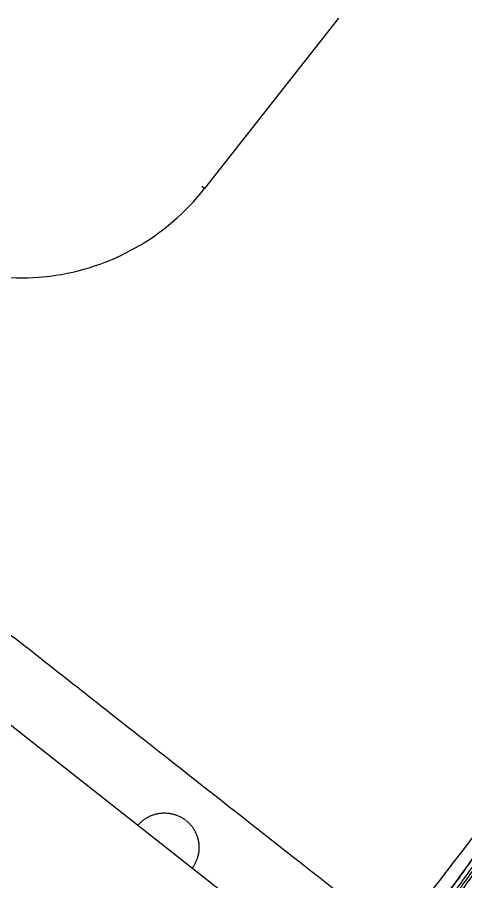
# Model space of a CAD drawing. Header units: millimetres. Extents: x 1145859089 to 1147511753, y -1047484727 to -1047247487.
# Drawn here: x 1147324864.1 to 1147324929, y -1047433443.3 to -1047433318.1 of the extents above; entities that cross this region are included whole.
import ezdxf
from ezdxf.xclip import XClip

# ---------------------------------------------------------------- set-up
doc = ezdxf.new("R2010")
doc.units = ezdxf.units.MM
doc.header["$LTSCALE"] = 100
doc.header["$MEASUREMENT"] = 0
doc.header["$XCLIPFRAME"] = 2
doc.layers.get('0').update_dxf_attribs({"linetype": 'CONTINUOUS'})
doc.layers.add('XREF', color=135, linetype='CONTINUOUS')
doc.layers.add('단지배치도$0$W240910', color=135, linetype='CONTINUOUS')

# ---------------------------------------------------------------- blocks, each defined once
blk = doc.blocks.new('단지배치도$0$zw$9902')
at = {"layer": '단지배치도$0$W240910', "linetype": 'ByBlock', "ltscale": 20}
for p, q in [((64303.09, -61824.85), (64640.2, -62089.95)), ((64638.56, -61948.96), (64619.17, -61973.63)), ((64619.17, -61973.63), (64618.79, -61973.33))]:
    blk.add_line(p, q, dxfattribs=at)
blk.add_arc((64250.34, -61760.91), 510.15, 319.3708, 325.7482, dxfattribs=at)
blk.add_ellipse((64593.07, -61953.1), major_axis=(20.79, 26.44), ratio=0.987219, start_param=3.141555, end_param=4.712362, dxfattribs=at)
for points, degree in [([(64646.73, -62082.05), (64579.33, -62029.05), (64579.33, -62029.05)], 2), ([(64676.93, -62051.9), (64675.81, -62053.53), (64673.46, -62057.07), (64669.6, -62063.12), (64665.23, -62070.11), (64660.46, -62077.67), (64656.18, -62084.2), (64652.23, -62089.97), (64648.59, -62094.98), (64646.32, -62097.85), (64645.22, -62099.16)], 3), ([(64651.29, -62103.88), (64652.42, -62102.35), (64654.76, -62098.99), (64658.46, -62093.06), (64662.4, -62086.14), (64666.66, -62078.01), (64670.33, -62070.73), (64673.59, -62064.34), (64676.63, -62058.71), (64678.54, -62055.47), (64679.46, -62053.98)], 3), ([(64680.46, -62054.68), (64679.52, -62056.18), (64677.59, -62059.46), (64674.5, -62065.13), (64671.21, -62071.55), (64667.49, -62078.89), (64663.21, -62086.96), (64659.28, -62093.8), (64655.58, -62099.68), (64653.25, -62103.03), (64652.12, -62104.55)], 3), ([(64656.84, -62072.31), (64656.88, -62072.26), (64656.92, -62072.2), (64656.96, -62072.14)], 3)]:
    blk.add_open_spline(points, degree=degree, dxfattribs=at)
for points, knots in [([(64639.5, -62094.62), (64640.14, -62093.92), (64640.76, -62093.21), (64644.01, -62089.41), (64647.48, -62085.01), (64654.15, -62076.04), (64656.37, -62072.97), (64662.14, -62064.94), (64666.06, -62059.35), (64670.6, -62052.96), (64671.97, -62051.05), (64673.35, -62049.16)], [0, 0, 0, 0, 0.079666, 0.079666, 0.421851, 0.421851, 0.597487, 0.597487, 0.879584, 0.879584, 1, 1, 1, 1]), ([(64639.53, -62094.63), (64641.12, -62092.88), (64644.15, -62089.25), (64648.51, -62083.67), (64652.75, -62078), (64656.23, -62073.22), (64659.67, -62068.43), (64663.1, -62063.62), (64667.86, -62056.85), (64671.28, -62052.04), (64673.36, -62049.18)], [0, 0, 0, 0, 0.00709361, 0.01418546, 0.02127666, 0.02836776, 0.03191298, 0.03900348, 0.04609359, 0.0567277, 0.0567277, 0.0567277, 0.0567277]), ([(64673.84, -62049.56), (64672.63, -62051.22), (64670.01, -62054.86), (64666.02, -62060.52), (64661.81, -62066.49), (64657.56, -62072.42), (64653.27, -62078.32), (64648.9, -62084.16), (64644.52, -62089.76), (64641.52, -62093.35), (64640.01, -62095.01)], [0, 0, 0, 0, 0.108757, 0.237507, 0.366257, 0.495006, 0.623756, 0.752506, 0.881256, 1, 1, 1, 1]), ([(64674.46, -62049.96), (64673.16, -62051.75), (64670.42, -62055.55), (64665.7, -62062.25), (64660.97, -62068.93), (64656.74, -62074.8), (64652.92, -62080.02), (64649.41, -62084.67), (64646.2, -62088.8), (64643.25, -62092.44), (64641.43, -62094.53), (64640.55, -62095.49)], [0, 0, 0, 0, 0.111111, 0.222222, 0.333333, 0.444444, 0.555556, 0.666667, 0.777778, 0.888889, 1, 1, 1, 1]), ([(64674.05, -62049.89), (64672.8, -62051.62), (64670.13, -62055.33), (64665.53, -62061.85), (64660.81, -62068.51), (64656.57, -62074.41), (64654.01, -62077.9), (64652.77, -62079.56), (64652.76, -62079.58)], [0.0026285, 0.0026285, 0.0026285, 0.0026285, 0.1111111, 0.2222222, 0.3333333, 0.4444444, 0.5555556, 0.5566358, 0.5566358, 0.5566358, 0.5566358]), ([(64644.22, -62098.32), (64647.18, -62094.78), (64652.72, -62087.1), (64660.55, -62075.13), (64668.09, -62062.96), (64673.2, -62054.96), (64675.84, -62051.13)], [0.123852, 0.123852, 0.123852, 0.123852, 3.009708, 6.019416, 9.029124, 11.91377, 11.91377, 11.91377, 11.91377]), ([(64644.29, -62098.37), (64646.57, -62095.63), (64650.46, -62090.41), (64657.11, -62080.62), (64665.33, -62067.63), (64671.85, -62057.04), (64675.88, -62051.16)], [0, 0, 0, 0, 0.01068308, 0.01958029, 0.0355817, 0.05692962, 0.05692962, 0.05692962, 0.05692962]), ([(64644.76, -62098.75), (64646.21, -62097.02), (64649.08, -62093.31), (64654.61, -62085.51), (64659.91, -62077.33), (64665.09, -62069.07), (64670.05, -62061.11), (64673.8, -62055.25), (64676.35, -62051.54)], [0, 0, 0, 0, 0.118742, 0.247492, 0.504992, 0.633742, 0.762492, 1, 1, 1, 1]), ([(64676.64, -62051.73), (64674.03, -62055.53), (64668.94, -62063.5), (64661.4, -62075.66), (64653.56, -62087.65), (64647.99, -62095.37), (64645, -62098.95)], [0.177706, 0.177706, 0.177706, 0.177706, 3.997519, 7.995035, 11.992552, 15.822247, 15.822247, 15.822247, 15.822247]), ([(64647.72, -62093.76), (64648.86, -62092.25), (64651.26, -62088.93), (64655.17, -62083.22), (64659.57, -62076.47), (64664.37, -62068.87), (64668.58, -62062.13), (64672.39, -62056.16), (64674.72, -62052.68), (64675.82, -62051.07)], [0.1304129, 0.1304129, 0.1304129, 0.1304129, 0.25, 0.375, 0.5, 0.625, 0.75, 0.875, 1, 1, 1, 1]), ([(64651.01, -62103.71), (64653.87, -62099.87), (64659.02, -62091.79), (64665.85, -62079.15), (64672.27, -62066.32), (64676.82, -62057.88), (64679.36, -62053.81)], [0, 0, 0, 0, 0.01437799, 0.02875912, 0.04314194, 0.05753139, 0.05753139, 0.05753139, 0.05753139]), ([(64651.15, -62103.79), (64653.94, -62100.02), (64659.1, -62091.95), (64665.95, -62079.22), (64672.38, -62066.3), (64676.92, -62057.89), (64679.38, -62053.93)], [0.142649, 0.142649, 0.142649, 0.142649, 3.467314, 6.934627, 10.401939, 13.714952, 13.714952, 13.714952, 13.714952]), ([(64679.94, -62054.35), (64679.1, -62055.71), (64677.47, -62058.46), (64675.17, -62062.65), (64672.95, -62066.89), (64670.79, -62071.15), (64668.61, -62075.41), (64666.41, -62079.65), (64664.2, -62083.88), (64661.92, -62088.08), (64659.97, -62091.55), (64658.34, -62094.28), (64657.13, -62096.35), (64655.85, -62098.36), (64654.54, -62100.36), (64653.18, -62102.33), (64652.24, -62103.61), (64651.76, -62104.25)], [0, 0, 0, 0, 0.00478807, 0.00957675, 0.01436495, 0.01915126, 0.02393531, 0.02871768, 0.0334999, 0.03828199, 0.04306461, 0.04545663, 0.04784897, 0.05024146, 0.05263373, 0.0550255, 0.05741658, 0.05741658, 0.05741658, 0.05741658]), ([(64679.11, -62056.3), (64678.69, -62057.01), (64677.44, -62059.15), (64675.23, -62063.14), (64671.94, -62069.5), (64669.67, -62073.98), (64667.02, -62079.18), (64664.38, -62084.22), (64661.97, -62088.62), (64659.9, -62092.25), (64656.82, -62097.32), (64654.36, -62101.05), (64652.72, -62103.35), (64651.94, -62104.41)], [0.0428845, 0.0428845, 0.0428845, 0.0428845, 0.0909091, 0.1818182, 0.2727273, 0.3636364, 0.4545455, 0.5454545, 0.6363636, 0.7272727, 0.8181818, 0.9090909, 0.9999997, 0.9999997, 0.9999997, 0.9999997]), ([(64649.18, -62082.65), (64650.34, -62081.13), (64652.93, -62077.66), (64656.9, -62072.22), (64659.85, -62068.1), (64661.39, -62065.94), (64661.54, -62065.74)], [0.2711778, 0.2711778, 0.2711778, 0.2711778, 0.3724943, 0.4999949, 0.6274954, 0.6404663, 0.6404663, 0.6404663, 0.6404663])]:
    blk.add_open_spline(points, degree=3, knots=knots, dxfattribs=at)
for points, weights in [([(64609.48, -62065.91), (64612.56, -62062.11), (64616.43, -62065.11)], [1, 0.714986683677, 1]), ([(64616.48, -62065.14), (64620.29, -62068.19), (64617.34, -62072.08)], [1, 0.71618742785, 1])]:
    blk.add_rational_spline(points, weights, degree=2, dxfattribs=at)
blk = doc.blocks.new('단지배치도')
blk.add_blockref('단지배치도$0$zw$9902', (141034.19, 142437.16))

msp = doc.modelspace()

# ---------------------------------------------------------------- block references
at = {"layer": 'XREF'}
ref = msp.add_blockref('단지배치도', (1147119237.834579, -1047513806.462535), dxfattribs=at)
XClip(ref).set_block_clipping_path([(72982.4064819524, 34919.7593965302), (360382.4067475507, 255319.7593436702)])

doc.saveas('drawing.dxf')
